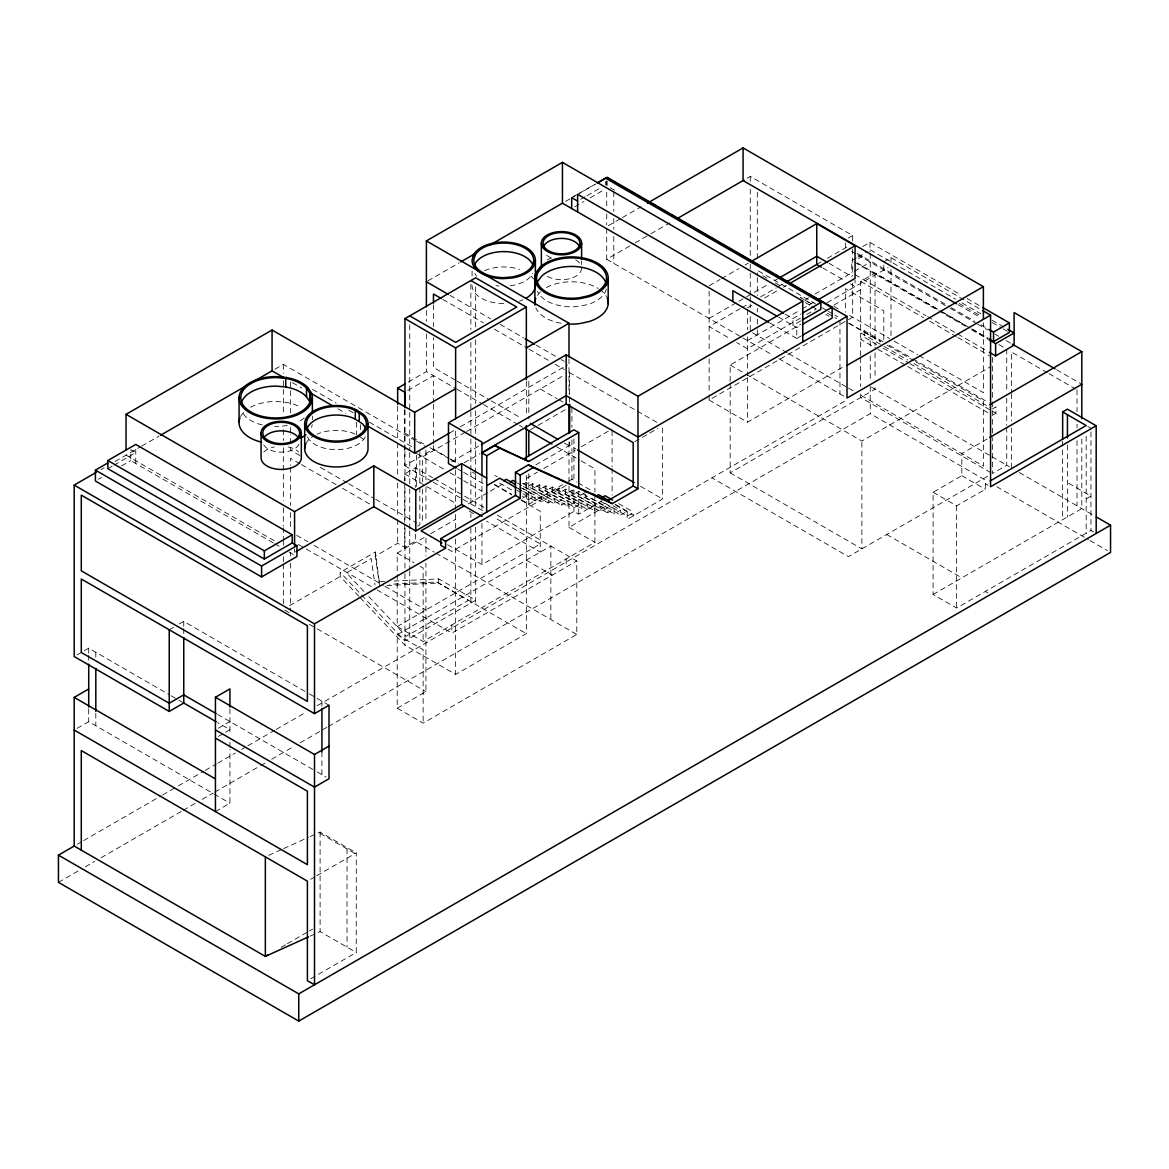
<?xml version="1.0" encoding="UTF-8"?>
<svg xmlns="http://www.w3.org/2000/svg" width="1169" height="1169" viewBox="0 0 1169 1169"><rect width="100%" height="100%" fill="white"/><g stroke="black" fill="none" stroke-linecap="round" stroke-linejoin="round"><path stroke-width="0.75" stroke-dasharray="5 3.75" d="M537.492 295.494L540.326 291.855M571.685 197.649L594.743 184.337M100.914 469.675L104.056 467.863M115.044 461.507L140.178 446.996M141.756 446.09L159.028 436.125M274.89 369.229L283.351 364.348L414.966 440.333M427.956 280.852L459.242 262.791M565.621 201.375L575.104 195.895M576.682 194.989L595.649 184.03M107.855 468.696L112.516 466.007M114.065 465.116L135.75 452.593L130.767 449.714L130.767 460.601L273.225 542.854M580.73 199.285L585.377 196.597M586.926 195.705L600.866 187.654M98.488 479.232L101.557 477.463M121.547 465.92L130.767 460.601M574.768 206.752L583.989 201.433M590.126 197.882L603.964 189.889M608.289 225.734L620.827 218.486M622.39 217.58L641.197 206.723M606.726 228.452L606.726 259.299L633.569 243.795M635.118 242.904L649.35 234.677M650.885 233.8L669.881 222.826M747.108 178.243L750.25 176.417L852.669 235.553L852.669 243.722M408.244 382.044L426.393 371.567L455.34 388.283M407.747 390.49L433.465 375.644L433.465 402.531M449.378 433.144L455.632 429.534L455.632 468.243M460.352 426.802L567.403 364.991M709.13 285.762L720.046 279.464M721.609 278.558L738.764 268.651M745.004 265.056L748.131 263.244M77.096 654.874L82.911 651.528M84.358 650.68L88.712 648.167L169.607 694.883M404.722 445.769L404.722 465.73L433.465 449.13L449.101 458.16M465.057 432.384L422.564 456.918L422.564 481.964M466.636 431.478L564.452 375.001M568.996 372.37L635.775 410.202M404.722 481.058L404.722 473.883L415.331 467.761L432.676 477.77M451.629 461.784L479.874 445.477M169.227 629.77L173.582 627.256M179.398 623.91L183.752 621.397L307.798 693.012M709.13 318.421L737.215 302.216M738.764 301.31L745.004 297.715M746.567 296.809L752.807 293.214M754.37 292.308L768.398 284.199M774.638 280.604L777.765 278.807M848.358 238.038L852.669 235.553M464.181 462.822L479.874 453.762M530.346 429.812L536.498 426.247M538.047 425.37L570.37 406.695M740.328 308.572L709.13 326.589L730.596 338.966M741.891 307.681L748.131 304.072M760.61 296.868L776.201 287.866M777.765 286.96L784.004 283.366M816.751 264.457L821.281 261.827M827.331 258.334L848.358 246.206M747.444 307.885L752.135 305.182M764.599 297.978L777.078 290.774M783.318 287.165L786.445 285.368M862.737 246.571L869.955 242.407L960.83 294.88M856.366 257.911L851.733 260.585L851.733 272.83M857.9 257.019L867.164 251.686M858.411 258.597L865.63 254.433M805.514 299.527L808.67 297.7M814.983 294.047L852.873 272.172M854.451 271.266L870.247 262.148M417.581 526.094L419.846 524.793L419.846 487.225M358.868 596.307L340.179 576.478L340.179 572.328L375.366 552.002L379.633 584.5M747.444 340.544L800.473 309.931M802.036 309.025L816.079 300.915M883.808 261.812L890.983 257.677L981.083 309.683M77.096 728.36L88.712 721.653L212.583 793.166M289.664 605.644L340.179 576.478M379.633 585.888L375.366 556.152L397.665 543.293L404.722 547.37L415.331 541.247L434.24 552.163M468.199 503.912L488.627 492.12M490.206 491.214L502.772 483.966M535.826 464.882L569.624 445.36L575.922 448.998M785.1 314.052L792.962 318.596L800.721 314.125M860.662 355.697L860.662 281.378L875.04 273.078L939.321 310.194M800.473 318.085L747.444 348.713L736.718 342.517M806.712 314.49L816.079 309.084M826.994 302.786L888.119 267.496M594.919 493.961L594.919 542.343L423.134 641.518L397.212 626.555L397.212 553.069L425.94 536.483L425.94 556.196M430.63 533.78L455.632 519.343M526.342 478.516L537.404 472.13M543.717 468.491L575.148 450.343M581.3 446.777L612.088 429.008M800.721 320.92L792.962 325.391L792.962 318.596M523.42 484.098L526.05 482.578L554.778 499.178L554.778 504.073L561.368 500.274L561.368 505.169L567.959 501.369L567.959 506.265L574.534 502.465L574.534 507.361L581.125 503.561L581.125 508.457L587.715 504.657L587.715 509.552L594.29 505.753L594.29 510.648L600.881 506.849L600.881 511.744L607.471 507.945L607.471 512.84L614.046 509.041L614.046 513.936L620.637 510.137L620.637 515.047L627.227 511.233L627.227 519.401L662.545 499.017L662.545 427.445M730.172 381.182L730.172 365.006L800.926 324.164M833.935 305.094L860.662 289.664M778.729 317.179L796.776 327.598L801.393 324.938M526.05 482.578L526.05 487.488L532.64 483.674L561.368 500.274M532.64 483.674L532.64 488.584L539.216 484.77L567.959 501.369M801.393 335.824L796.776 338.484L796.776 327.598M522.689 498.111L528.446 494.779L528.446 499.689L522.397 496.197M539.216 484.77L539.216 489.679L545.806 485.866L574.534 502.465M528.446 499.689L535.022 495.875L535.022 500.785L541.612 496.986L541.612 501.881L548.203 498.082L548.203 502.977L554.778 499.178M545.806 485.866L545.806 490.775L552.396 486.976L581.125 503.561M634.723 441.721L657.913 428.336M520.994 499.66L528.812 504.175L562.669 484.624M568.835 481.073L571.919 479.29L576.551 481.964M709.13 394.698L709.13 400.061L852.669 317.194L852.669 283.146M552.396 486.976L552.396 491.871L558.972 488.072L587.715 504.657M566.176 485.456L451.862 551.447L447.289 548.816M558.972 488.072L558.972 492.967L565.562 489.168L594.29 505.753M565.562 489.168L565.562 494.063L572.152 490.264L600.881 506.849M572.152 490.264L572.152 495.159L578.728 491.36L607.471 507.945M883.077 341.669L864.256 330.798L860.662 332.873L882.624 345.542M585.318 492.456L578.728 496.255L607.471 512.84M585.318 494.092L585.318 497.351L589.264 495.072M876.808 344.504L864.256 337.271L860.662 339.331L876.341 348.391M447.566 544.71L481.949 564.569L573.935 511.452L578.728 514.214L601.977 500.8M709.13 400.061L747.444 422.184L844.617 366.087M218.325 728.258L229.942 721.551M397.212 626.555L540.253 543.965L494.56 517.589M568.996 486.158L568.996 527.38L609.02 504.263M218.325 736.412L224.141 733.065M225.588 732.218L229.942 729.704L217.624 722.603M497.278 515.076L576.785 560.974L576.785 634.46L423.134 723.173L397.212 708.209L397.212 634.723L550.862 546.011L550.862 619.497M368.849 596.614L406.169 636.287L468.477 600.311L436.797 582.016L389.525 584.266M615.654 505.125L633.803 515.602L633.803 512.329L627.227 516.143L604.534 503.035M77.359 844.223L82.093 841.49M83.671 840.569L161.074 795.884M162.593 795.008L176.811 786.795M178.389 785.889L203.713 771.262M205.218 770.4L216.353 763.971M217.858 763.109L235.305 753.026M241.53 749.431L246.352 746.64M247.843 745.793L274.788 730.23M276.264 729.383L306.38 711.994M317.31 705.681L846.736 400.017M377.09 589.921L451.862 633.101L576.785 560.974M730.172 382.979L730.172 472.846L875.04 389.219L875.04 385.58M58.45 882.347L78.981 870.496M85.293 866.843L94.777 861.378M101.089 857.725L181.633 811.228M183.226 810.322L195.851 803.015M202.179 799.377L213.226 792.991M214.804 792.085L259.036 766.543M260.614 765.637L265.348 762.904M271.661 759.251L293.77 746.48M300.097 742.841L326.94 727.337M328.518 726.431L870.247 413.665L987.235 481.204M215.432 811.578L229.942 803.191L229.942 749.431M397.212 708.209L425.94 691.61L425.94 563.37M360.11 597.622L404.956 645.215L455.632 674.469L526.342 633.642L526.342 475.257M745.851 374.065L861.874 441.049L990.801 366.613M992.379 408.916L995.959 406.841L995.959 413.3L992.379 415.375M987.089 438.989L961.824 453.572L961.824 475.695L933.096 492.281L933.096 594.466L956.607 608.041L1090.955 530.463L1093.57 531.983M987.644 476.28L848.46 556.634L711.965 477.829M933.096 492.281L956.607 505.856L985.335 489.27L985.335 483.732L988.492 481.92M310.559 879.322L315.294 876.589M316.857 875.683L356.267 852.932L356.267 952.487L316.857 975.224M281.101 947.299L285.835 944.581M287.413 943.661L307.9 931.839M309.464 930.933L312.62 929.107M1086.176 498.871L1090.955 496.109L1067.443 482.534M933.096 594.466L1081.807 508.603L1081.807 436.534M310.559 978.862L315.294 976.144M268.665 855.357L281.934 849.337M283.599 848.592L308.484 837.325M310.15 836.566L320.101 832.065L356.267 852.932M310.15 936.121L320.101 931.605L356.267 952.487M510.122 285.704L511.481 285.601A29.956 17.301 0 0 0 532.669 273.371M379.633 581.738L384.996 581.475M393.953 581.051L438.726 578.918L475.666 600.238L404.956 641.065L340.179 572.328M386.793 585.537L438.726 583.068L438.726 578.918M354.996 434.094L352.19 432.851A31.665 18.28 0 0 0 317.077 434.167M967.099 298.504L981.2 306.643M870.247 249.903L955.614 299.191M961.941 302.844L980.908 313.789M991.984 320.189L1006.202 328.401M959.267 303.502L981.2 316.171M992.174 322.498L1001.57 327.934M1003.134 328.825L1009.402 332.449M958.083 304.7L980.353 317.427M857.213 253.381L949.666 306.76M951.23 307.666L974.741 321.227M980.996 324.85L987.264 328.46M851.616 251.408L856.219 254.053M857.754 254.944L948.57 307.374M950.134 308.28L976.773 323.652M977.605 324.134L987.732 329.979M994.98 334.159L998.706 336.307M1006.027 340.544L1011.229 343.54M1056.557 369.711L1081.807 384.294M940.884 311.1L965.974 325.581M972.243 329.205L987.922 338.25M998.896 344.592L1005.179 348.216M857.213 262.908L941.834 311.758M943.398 312.664L970.036 328.036M971.6 328.942L987.264 337.987M1047.395 372.721L1011.536 352.015L1011.536 391.893M1048.958 373.627L1075.465 388.926M854.904 262.411L937.114 309.873M938.692 310.793L965.565 326.312M971.892 329.95L987.703 339.083M854.904 274.657L926.038 315.732M927.616 316.653L956.081 333.077M957.659 333.983L987.703 351.328M860.662 281.378L923.378 317.588M929.662 321.197L956.315 336.599M957.879 337.505L990.801 356.516M829.011 263.361L851.996 276.644M822.874 267.993L844.339 280.385M850.462 283.921L855.065 286.58L855.065 280.049M1087.828 426.48L1090.955 428.292M833.921 306.366L840.16 309.975M849.542 315.396L889.507 338.469M894.124 341.129L917.636 354.704M919.214 355.61L983.494 392.726L983.494 322.834M889.346 345.279L911.294 357.962M912.857 358.868L988.126 402.311M815.845 304.101L757.322 270.317L757.322 275.752M822.172 307.754L826.921 310.501M828.5 311.407L833.249 314.14M834.827 315.06L837.983 316.887M849.059 323.272L880.695 341.538M887.023 345.191L913.895 360.71M915.488 361.63L983.494 400.894L983.494 466.08L859.58 394.537M848.548 323.112L880.739 341.699M610.233 187.683L614.952 190.415M762.699 275.723L768.983 279.347M775.281 282.971L781.564 286.61M811.432 303.852L800.429 297.496L811.491 304.028M827.301 313.16L836.785 318.64M884.188 346.448L907.699 360.037M913.983 363.647L990.801 408.01M805.368 302.625L810.088 305.343M811.666 306.263L816.386 308.981M825.84 314.432L828.982 316.258M883.077 348.128L908.167 362.609M909.73 363.515L991.268 410.582M992.832 411.488L995.959 413.3M877.919 349.297L906.136 365.59M907.699 366.496L990.801 414.469M769.567 322.776L799.596 340.106M871.446 387.144L990.391 455.822M991.984 456.728L1009.373 466.767M1019.324 472.524L1094.739 516.055M787.219 352.76L750.25 331.426L750.25 315.016M788.783 353.666L846.999 387.275M848.562 388.181L853.282 390.899M990.801 472.641L860.662 397.504L860.662 393.88M606.726 259.299L741.321 337.008M742.856 337.885L772.534 355.025M778.802 358.649L844.193 396.393M996.719 486.684L1088.412 539.625M1090.005 540.531L1107.394 550.584M985.335 483.732L987.951 485.252M961.824 475.695L985.335 489.27M730.172 365.006L744.288 373.159M886.76 534.525L961.824 577.866M985.335 591.441L987.951 592.961M449.904 295.319L490.644 318.845M500.04 324.281L523.551 337.841M536.089 345.089L559.586 358.649M561.149 359.555L564.291 361.367M637.353 411.108L657.826 422.93M442.846 299.41L483.484 322.878M494.429 329.19L527.248 348.143M528.812 349.049L548.904 360.651M555.085 364.217L564.349 369.565M730.172 472.846L861.874 548.889L861.874 441.049M540.253 388.97L557.029 398.658M558.548 399.535L563.137 402.18M640.495 486.275L662.545 499.017M455.34 380.115L433.465 367.49L433.465 337.549M456.904 381.021L489.738 399.973M491.301 400.879L520.994 418.02M564.349 443.051L568.996 445.725M456.904 389.189L481.92 403.626M483.484 404.532L517.867 424.376M519.431 425.282L522.558 427.08M556.619 446.763L579.663 460.06M581.198 460.937L594.919 468.857L594.919 492.164M618.679 503.605L633.803 512.329M578.1 482.855L591.996 490.892M615.128 504.248L627.227 511.233M613.082 505.768L620.637 510.137M600.442 501.18L614.046 509.041M591.909 498.447L620.637 515.047M585.318 497.351L614.046 513.936M572.152 495.159L600.881 511.744M565.562 494.063L594.29 510.648M558.972 492.967L587.715 509.552M552.396 491.871L581.125 508.457M545.806 490.775L574.534 507.361M539.216 489.679L567.959 506.265M532.64 488.584L561.368 505.169M522.485 483.235L548.203 498.082M526.05 487.488L554.778 504.073M517.414 483.002L521.958 485.632M523.464 486.494L541.612 496.986M522.485 488.131L548.203 502.977M519.898 487.152L535.022 495.875M517.414 487.911L521.958 490.527M523.464 491.404L541.612 501.881M494.911 475.432L497.307 476.806M517.852 488.671L528.446 494.779M516.873 490.308L521.418 492.923M522.923 493.8L535.022 500.785M499.704 483.089L513.323 490.951M450.664 459.052L458.467 463.567M494.429 484.331L511.613 494.253M568.996 527.38L594.919 542.343M404.722 433.071L423.646 443.986M429.944 447.625L448.852 458.54M450.43 459.446L456.728 463.085M472.495 472.188L475.637 474M494.56 484.93L511.89 494.925M521.345 500.39L540.253 511.306L540.253 552.133L486.669 521.199M416.544 441.239L425.94 446.675M457.62 468.857L462.179 471.502M463.698 472.378L485.544 484.989M312.518 389.35L336.19 403.013M348.815 410.304L353.549 413.037M369.331 422.155L411.956 446.763M416.456 453.397L445.433 470.128M450.007 472.758L462.179 479.787M463.698 480.664L481.949 491.214M292.44 382.614L301.85 388.035M337.885 408.843L345.717 413.373M434.24 478.676L484.667 507.799M404.722 465.73L431.522 481.19M433.1 482.096L461.463 498.476M463.041 499.382L483.528 511.218M404.722 473.883L425.209 485.719M426.787 486.625L456.728 503.912M469.339 511.189L475.637 514.828M526.342 560.17L552.265 575.133M299.892 455.545L290.409 450.08L290.409 434.649M320.408 467.381L347.237 482.885M348.815 483.791L374.065 498.374M375.644 499.28L416.69 522.967M299.878 463.698L290.409 458.233L290.409 465.496M301.441 464.604L336.117 484.624M342.415 488.262L370.792 504.643M435.818 553.069L576.785 634.46M397.212 553.069L413.987 562.757M420.08 566.278L423.134 568.046L423.134 641.518M436.797 582.016L526.342 633.642M296.721 535.358L307.754 541.729M314.052 545.368L383.388 585.406M384.966 586.312L425.94 609.97M298.3 544.433L304.598 548.071M306.176 548.977L375.512 589.015M126.047 455.15L274.101 540.633M274.803 543.76L281.13 547.413M289.035 551.973L295.348 555.626M397.212 634.723L423.134 649.686L423.134 723.173M284.754 610.101L290.409 613.374L290.409 607.997M309.332 624.29L315.63 627.928M317.208 628.834L425.94 691.61M309.361 693.918L315.645 697.542M317.223 698.448L329.015 705.258M217.624 714.434L315.688 771.058M317.252 771.949L326.18 777.107M171.185 695.789L177.469 699.413M179.032 700.319L183.752 703.037M320.101 833.38L356.267 854.247M214.161 794.087L229.942 803.191M360.534 437.104L363.778 439.544M363.866 591.397L346.462 572.854L371.216 558.563L374.986 584.895M1090.955 431.858L1090.955 530.463M1086.176 436.256L1086.176 533.239M1077.029 389.832L1077.029 411.576M1077.029 424.259L1077.029 427.898M1077.029 440.581L1077.029 505.826M1067.443 445.053L1067.443 516.888M1062.65 441.151L1062.65 519.664M1011.536 393.705L1011.536 420.898M1011.536 428.146L1011.536 468.024M1006.743 349.122L1006.743 390.855M1006.743 398.118L1006.743 425.326M1006.743 427.153L1006.743 465.247L992.379 473.547L992.379 437.644M992.379 357.407L992.379 400.032M992.379 401.815L992.379 435.847M956.607 505.856L956.607 608.041M890.983 257.677L890.983 262.572M890.983 269.425L890.983 339.317M883.808 265.085L883.808 269.981M883.808 339.843L883.808 310.808L845.479 288.685L845.479 312.269M875.04 273.078L875.04 345.659M875.04 352.921L875.04 378.332M870.247 253.395L870.247 348.625M870.247 355.829L870.247 381.05M870.247 386.442L870.247 413.665M869.955 242.407L869.955 251.934M864.256 330.798L864.256 337.271M860.662 357.509L860.662 386.603M852.669 249.085L852.669 275.972M845.479 242.962L845.479 247.857M839.956 320.467L839.956 393.953M757.322 192.257L757.322 258.568M757.322 277.564L757.322 295.669M757.322 308.338L757.322 311.962M757.322 319.21L757.322 328.255M757.322 330.067L757.322 335.503M750.25 176.417L750.25 181.896M750.25 189.188L750.25 256.654M750.25 263.946L750.25 271.252M750.25 273.064L750.25 294.953M750.25 296.78L750.25 302.245M750.25 304.072L750.25 307.71M747.444 309.697L747.444 329.658M747.444 336.906L747.444 375.585M747.444 377.382L747.444 422.184M709.13 291.198L709.13 351.679M709.13 358.839L709.13 392.901M613.798 191.687L613.798 211.399M613.798 218.574L613.798 229.314M613.798 236.489L613.798 263.376M612.088 430.806L612.088 466.65M612.088 468.433L612.088 495.32M607.047 180.859L607.047 186.309M606.726 181.268L606.726 184.907M606.726 192.154L606.726 206.679M606.726 213.927L606.726 224.813M605.513 181.56L605.513 184.965M581.607 260.979L581.607 264.53M578.728 491.36L578.728 514.214M573.935 438.872L573.935 482.417M573.935 489.679L573.935 511.452M571.919 407.601L571.919 427.313M571.919 439.865L571.919 479.29M569.624 372.005L569.624 395.268M569.624 397.051L569.624 402.428M569.624 441.78L569.624 445.36M568.996 358.751L568.996 393.851M568.996 442.145L568.996 484.361M566.176 558.943L566.176 567.097M528.812 381.313L528.812 418.94M528.812 473.708L528.812 504.175M526.342 381.605L526.342 414.893M481.949 477.624L481.949 512.68M481.949 523.405L481.949 564.569M475.666 286.902L475.666 326.984M475.666 339.741L475.666 403.495M475.666 410.787L475.666 439.939M475.666 441.75L475.666 472.729M475.666 474.541L475.666 509.158M475.666 527.38L475.666 604.388M472.057 271.003L472.057 276.337M470.873 284.213L470.873 329.746M470.873 342.502L470.873 409.91M470.873 411.722L470.873 437.235M470.873 439.062L470.873 470.026M470.873 471.852L470.873 506.455M470.873 513.746L470.873 517.385M470.873 528.315L470.873 603.014M455.632 470.026L455.632 509.392M455.632 514.448L455.632 528.3M455.632 539.055L455.632 674.469M451.862 624.933L451.862 633.101M433.465 304.89L433.465 326.662M433.465 404.328L433.465 443.752M433.465 445.55L433.465 449.13M426.393 310.501L426.393 321.27M426.393 333.852L426.393 371.567M425.94 449.992L425.94 480.006M425.94 487.166L425.94 521.155M422.564 489.124L422.564 523.113M419.846 451.439L419.846 485.442M416.456 455.179L416.456 487.385M415.331 467.761L415.331 487.473M415.331 534.072L415.331 541.247M409.749 324.967L409.749 410.582M409.749 412.409L409.749 450.664M409.749 452.491L409.749 487.093M409.749 488.92L409.749 529.002M409.749 530.828L409.749 569.084M409.749 570.896L409.749 638.303M404.956 409.705L404.956 449.787M404.956 451.614L404.956 480.751M404.956 488.043L404.956 520.833M404.956 528.125L404.956 571.846M404.956 573.658L404.956 645.215M404.722 409.983L404.722 443.957M404.722 482.855L404.722 522.28M404.722 524.077L404.722 547.37M397.665 406.403L397.665 441.078M397.665 442.905L397.665 475.768M397.665 483.06L397.665 517.735M397.665 519.562L397.665 543.293M375.366 552.002L375.366 556.152M360.534 424.654L360.534 431.77M356.413 422.272L356.413 434.722M347.032 848.928L347.032 947.153M321.928 701.166L321.928 706.617M321.928 751.974L321.928 774.652M320.101 832.065L320.101 931.605M312.371 416.149L312.371 419.7M294.573 548.904L294.573 552.455M290.409 382.029L290.409 412.876M290.409 427.386L290.409 432.837M290.409 467.308L290.409 505.417M290.409 512.665L290.409 530.083M290.409 552.426L290.409 556.02M290.409 563.18L290.409 606.2M283.351 364.348L283.351 373.408M283.351 380.67L283.351 415.141M283.351 429.666L283.351 440.552M283.351 447.8L283.351 500.42M283.351 507.682L283.351 525.831M283.351 527.643L283.351 538.529M283.351 540.341L283.351 545.777M283.351 556.663L283.351 562.114M283.351 563.926L283.351 603.847M229.942 708.838L229.942 735.082M229.942 742.257L229.942 747.634M183.752 621.397L183.752 626.774M183.752 628.557L183.752 635.731M135.75 449.334L135.75 463.479M95.814 652.273L95.814 657.65M95.814 713.207L95.814 725.744M88.712 648.167L88.712 653.5M88.712 655.268L88.712 662.37M88.712 708.955L88.712 721.653M312.225 424.639A36.663 21.174 0 0 1 311.465 427.386M240.595 416.588A36.663 21.174 0 0 1 244.511 411.546M250.561 407.25A36.663 21.174 0 0 1 276.79 401.493L286.23 402.37A36.663 21.174 0 0 1 301.047 407.338M263.77 452.008A20.121 11.617 0 0 1 274.32 446.909M288.071 446.909A20.121 11.617 0 0 1 298.621 452.008M305.767 443.942A31.665 18.28 0 0 1 313.964 435.745M581.607 268.081A20.121 11.617 0 0 1 569.186 278.821A20.121 11.617 0 0 1 547.267 276.293M547.267 259.869A20.121 11.617 0 0 1 551.432 258.028M575.718 259.869A20.121 11.617 0 0 1 580.92 265.071M522.996 299.732A31.665 18.28 0 0 1 519.562 301.061M503.722 303.516A31.665 18.28 0 0 1 472.057 285.236M484.448 270.726A31.665 18.28 0 0 1 519.562 269.396M531.15 276.089A31.665 18.28 0 0 1 533.488 278.982M561.032 323.243A36.663 21.174 0 0 1 535.855 307.842M546.361 287.559A36.663 21.174 0 0 1 598.207 288.436M599.785 289.459A36.663 21.174 0 0 1 606.579 296.736M606.258 288.962A34.953 20.18 0 0 1 588.139 304.393L579.605 306.263A34.953 20.18 0 0 1 537.521 291.286M499.031 285.981A29.956 17.301 0 0 1 495.977 285.601M476.572 276.22A29.956 17.301 0 0 1 474.789 273.371M550.935 257.735A18.412 10.638 0 0 1 545.543 254.345M365.283 436.826A29.956 17.301 0 0 1 336.351 449.641A29.956 17.301 0 0 1 307.418 436.826M298.986 444.249A18.412 10.638 0 0 1 281.203 452.125A18.412 10.638 0 0 1 263.42 444.249M304.218 418.005A34.953 20.18 0 0 1 296.941 422.36M287.296 425.37A34.953 20.18 0 0 1 274.715 426.495M262.265 424.946A34.953 20.18 0 0 1 241.705 410.977"/><path stroke-width="1.5" d="M474.614 265.202L474.789 264.428A29.956 17.301 0 0 1 503.722 251.598A29.956 17.301 0 0 1 532.669 264.428M126.047 449.831L126.047 414.337L272.07 330.023L414.674 412.35L455.632 388.707M426.393 306.906L426.393 240.931L562.45 162.374L802.767 301.12L802.767 341.933M107.855 460.528L135.75 444.425L292.221 534.759L292.221 542.927L264.326 559.03L107.855 468.696L107.855 460.528L264.326 550.862L292.221 534.759M292.221 542.927L296.926 545.645L296.926 556.532L261.578 576.945L95.405 481.014L95.405 470.128L107.709 463.026M597.768 182.642L607.047 177.235L832.138 307.184L832.138 318.07L802.928 334.933M216.09 721.711L183.752 703.037L169.227 711.424L74.202 656.554L74.202 485.091L96.194 472.393M160.591 435.219L272.07 370.851L284.608 378.084M460.805 261.885L474.877 253.761M490.512 244.73L562.45 203.201L768.72 322.279M597.242 183.124L606.726 177.644L639.925 196.816M404.956 407.893L404.956 318.626L475.666 277.798L526.342 307.052L526.342 379.823M647.465 203.114L743.075 147.908L983.377 286.653L983.377 319.312M677.699 218.311L743.952 180.07M404.956 318.626L455.632 347.88L526.342 307.052M397.665 404.576L397.665 388.152L405.219 383.797M526.342 347.88L568.996 323.258L568.996 356.983M126.047 414.337L294.573 511.627L373.817 465.876L415.784 490.103L461.653 463.625L486.669 478.077M456.1 467.98L448.487 463.596L448.487 422.769L566.176 354.821L637.967 396.262L802.767 301.12M367.665 426.042L414.674 453.177L449.378 433.144M751.243 261.447L816.751 223.63L855.065 245.753L855.065 278.412L817.628 300.024M95.405 470.128L261.578 566.059L296.926 545.645M296.122 551.549L373.817 506.703L415.784 530.931L461.653 504.453L482.183 516.303M481.438 444.571L566.176 395.648L637.967 437.089L847.028 316.39L847.028 398.03L990.567 315.162L990.567 486.757L1096.186 425.779L1096.186 533.488M779.314 277.901L816.751 256.289L827.477 262.484M481.438 452.856L566.176 403.933L633.174 442.613L633.174 486.026L607.471 500.873L528.446 464.853L515.485 472.334L515.485 495.466L440.801 538.573L440.801 545.382L445.594 548.144L445.594 541.349L520.263 498.228L520.263 475.096L533.239 467.615L612.264 503.634L637.967 488.788L637.967 396.262M528.68 461.463L494.911 445.491L481.949 452.973L486.742 455.735L499.704 448.253L528.68 461.463L578.728 432.574L578.728 487.794M785.553 282.46L816.751 264.457L821.354 267.102M789.557 283.57L855.065 245.753M308.484 936.866L265.348 956.403L74.202 846.049L74.202 697.382L88.712 688.994M523.887 458.701L573.935 429.812L578.728 432.574M486.742 485.676L499.704 478.194L516.347 487.794M503.664 480.81L506.294 479.29L515.368 484.536M464.181 505.914L421.015 530.828L441.999 542.957M510.239 481.906L512.884 480.386L515.909 482.139M802.27 313.219L820.857 302.493L820.857 309.288L802.27 320.028M802.928 324.047L832.138 307.184M74.202 485.091L314.505 623.837L445.594 548.144M215.432 811.578L215.432 697.265L229.942 688.892L229.942 707.026M595.854 496.167L598.484 494.648L609.078 500.756M602.444 497.263L605.074 495.744L612.629 500.113M847.028 365.371L983.377 286.653M1096.317 516.976L1110.55 525.188L1110.55 552.411L298.753 1021.092L58.45 882.347L58.45 855.138L74.202 846.049M216.09 713.543L183.752 694.868L169.227 703.256L81.289 652.492L81.289 579.006L314.505 713.645L329.015 705.258L329.015 778.744L314.505 787.132L215.432 729.924M988.842 329.366L993.533 332.084L1009.402 322.922L1009.402 332.449L993.533 341.611L988.842 338.893M989.281 340.004L995.608 343.642L1014.107 332.96L1007.795 329.307M989.281 352.249L995.608 355.902L1014.107 345.206L1014.107 312.547L1081.807 351.635L1081.807 418.531M215.432 697.265L314.505 754.473L329.015 746.085M989.822 404.752L1081.807 351.635M989.822 437.411L1081.807 384.294M1062.65 439.325L1062.65 411.941L1067.443 409.179L1096.186 425.779M990.07 481.014L1086.176 425.531L1062.65 411.941M268.505 954.576L265.348 956.403L265.348 856.862M58.45 855.138L298.753 993.869L1110.55 525.188M285.747 378.42L276.732 377.587A34.953 20.18 0 0 0 240.829 398.936A34.953 20.18 0 0 0 280.794 417.728A34.953 20.18 0 0 0 309.741 393.105L306.497 388.181A34.953 20.18 0 0 0 285.747 378.42L285.747 386.983A34.953 20.18 0 0 1 306.497 396.744L309.741 401.654L309.741 393.105M285.747 386.983L276.732 386.15A34.953 20.18 0 0 0 241.004 403.992M355.288 410.567L351.328 408.814A29.956 17.301 0 0 0 306.848 420.782A29.956 17.301 0 0 0 341.553 440.83A29.956 17.301 0 0 0 362.288 415.141L355.288 410.567L355.288 419.13L362.288 423.704A29.956 17.301 0 0 1 365.283 427.869M355.288 419.13L351.328 417.377A29.956 17.301 0 0 0 307.418 427.869M982.764 307.549L1009.402 322.922M982.661 310.603L990.567 315.162M956.505 303.794L743.075 180.567L743.075 147.908M1012.339 344.183L1055.052 368.849M643.082 198.642L668.376 213.24M671.547 215.067L690.514 226.026M693.67 227.853L805.923 292.645M809.08 294.471L847.028 316.39M605.513 178.156L820.857 302.493M783.537 313.146L577.618 194.273L577.618 211.954M577.618 201.068L571.685 197.649L571.685 208.535M777.151 316.258L732.861 290.701L732.861 301.587M426.393 240.931L568.996 323.258M470.873 280.56L516.756 307.052L455.632 342.356L409.749 315.864M426.393 281.758L448.326 294.427M525.115 338.747L534.511 344.183M441.283 298.519L433.465 294.003L433.465 303.078M577.501 449.904L634.197 482.636M530.361 423.426L558.168 439.486M633.174 486.026L637.967 488.788M525.685 428.891L551.987 444.074M607.471 500.873L612.264 503.634M591.909 493.552L602.488 499.66M397.665 388.152L404.722 392.243L404.722 406.447M494.911 445.491L499.704 448.253M528.446 464.853L533.239 467.615M448.487 422.769L481.949 442.087L481.949 475.871M515.485 472.334L520.263 475.096M515.485 495.466L520.263 498.228M309.683 392.565L333.18 406.14M440.801 538.573L445.594 541.349M215.432 738.092L307.403 791.194L307.403 864.68L74.202 730.04M74.202 697.382L215.432 778.919M1067.443 414.717L1067.443 437.922M995.608 343.642L995.608 355.902M993.533 332.084L993.533 341.611M816.751 223.63L816.751 264.457M608.187 278.69L608.187 303.575M581.607 243.196A20.121 11.617 0 0 1 551.432 253.264A20.121 11.617 0 0 1 551.432 233.142A20.121 11.617 0 0 1 581.607 243.196L581.607 259.197M569.624 404.211L569.624 432.837M568.996 404.576L568.996 433.202M566.176 354.821L566.176 403.933M562.45 162.374L562.45 203.201M541.364 243.196L541.364 266.298M535.387 260.351L535.387 285.236A31.665 18.28 0 0 1 526.123 298.153M534.891 277.462L534.891 302.347M528.812 430.689L528.812 455.793M526.342 425.618L526.342 459.622M486.742 455.735L486.669 512.095M461.653 463.625L461.653 504.453M455.632 347.88L455.632 418.882M415.784 490.103L415.784 530.931M414.674 412.35L414.674 453.177M373.817 465.876L373.817 506.703M368.016 423.792L368.016 448.677A31.665 18.28 0 0 1 332.215 466.811A31.665 18.28 0 0 1 305.767 443.942M359.263 412.862L359.263 421.41M321.928 708.429L321.928 751.974M314.505 623.837L314.505 713.645M314.505 754.473L314.505 984.78L307.403 980.689L307.403 881.148L81.289 750.586L81.289 850.141M312.371 398.381L312.371 412.599M306.497 388.181L306.497 396.744M304.685 423.792L304.685 448.677M301.324 432.939L301.324 457.824A20.121 11.617 0 0 1 281.203 469.441A20.121 11.617 0 0 1 261.082 457.824L261.082 432.939M298.753 993.869L298.753 1021.092M294.573 511.627L294.573 545.353M272.07 330.023L272.07 370.851M264.326 550.862L264.326 559.03M261.578 566.059L261.578 576.945M239.075 397.153L239.075 422.038M183.752 637.514L183.752 703.037M169.227 629.77L169.227 711.424M95.814 668.39L95.814 711.41M88.712 664.153L88.712 707.143M305.898 434.678A36.663 21.174 0 0 1 300.886 438.039M261.608 442.189A36.663 21.174 0 0 1 239.981 417.917M607.208 298.08A36.663 21.174 0 0 1 588.942 321.592L579.999 323.55A36.663 21.174 0 0 1 570.472 324.12M535.066 305.109A36.663 21.174 0 0 1 535.797 298.227M536.819 284.301A34.953 20.18 0 0 1 538.047 280.852L541.773 276.045A34.953 20.18 0 0 1 580.087 267.058A34.953 20.18 0 0 1 606.433 285.455M543.702 246.279A18.412 10.638 0 0 1 561.485 238.403A18.412 10.638 0 0 1 579.283 246.279M265.246 436.169A18.412 10.638 0 0 1 297.145 436.169M473.138 255.616L472.057 260.351A31.665 18.28 0 0 0 503.722 278.631L511.92 278.003A31.665 18.28 0 0 0 526.123 247.419A31.665 18.28 0 0 0 473.138 255.616M474.789 255.865L473.766 260.351A29.956 17.301 0 0 0 503.722 277.637L511.481 277.053A29.956 17.301 0 0 0 524.91 248.12A29.956 17.301 0 0 0 474.789 255.865M540.326 266.97L536.41 272.012A36.663 21.174 0 0 0 579.999 298.665L588.942 296.707A36.663 21.174 0 0 0 598.207 263.536A36.663 21.174 0 0 0 540.326 266.97M541.773 267.482L538.047 272.289A34.953 20.18 0 0 0 579.605 297.715L588.139 295.83A34.953 20.18 0 0 0 596.964 264.223A34.953 20.18 0 0 0 541.773 267.482M286.23 377.485L276.79 376.608A36.663 21.174 0 0 0 239.119 398.994A36.663 21.174 0 0 0 281.042 418.707A36.663 21.174 0 0 0 311.407 392.872L307.988 387.713A36.663 21.174 0 0 0 286.23 377.485M356.413 409.837L352.19 407.952A31.665 18.28 0 0 0 305.167 420.621A31.665 18.28 0 0 0 341.845 441.794A31.665 18.28 0 0 0 363.778 414.644L356.413 409.837M307.403 625.693L81.289 495.145L81.289 570.837L307.403 701.385L307.403 625.693M548.466 250.707A18.412 10.638 0 0 0 579.283 245.943A18.412 10.638 0 0 0 556.722 232.923A18.412 10.638 0 0 0 548.466 250.707M266.97 441.151A20.121 11.617 0 0 0 300.638 435.935A20.121 11.617 0 0 0 275.986 421.717A20.121 11.617 0 0 0 266.97 441.151M268.183 440.45A18.412 10.638 0 0 0 298.986 435.686A18.412 10.638 0 0 0 276.439 422.667A18.412 10.638 0 0 0 268.183 440.45"/></g></svg>
